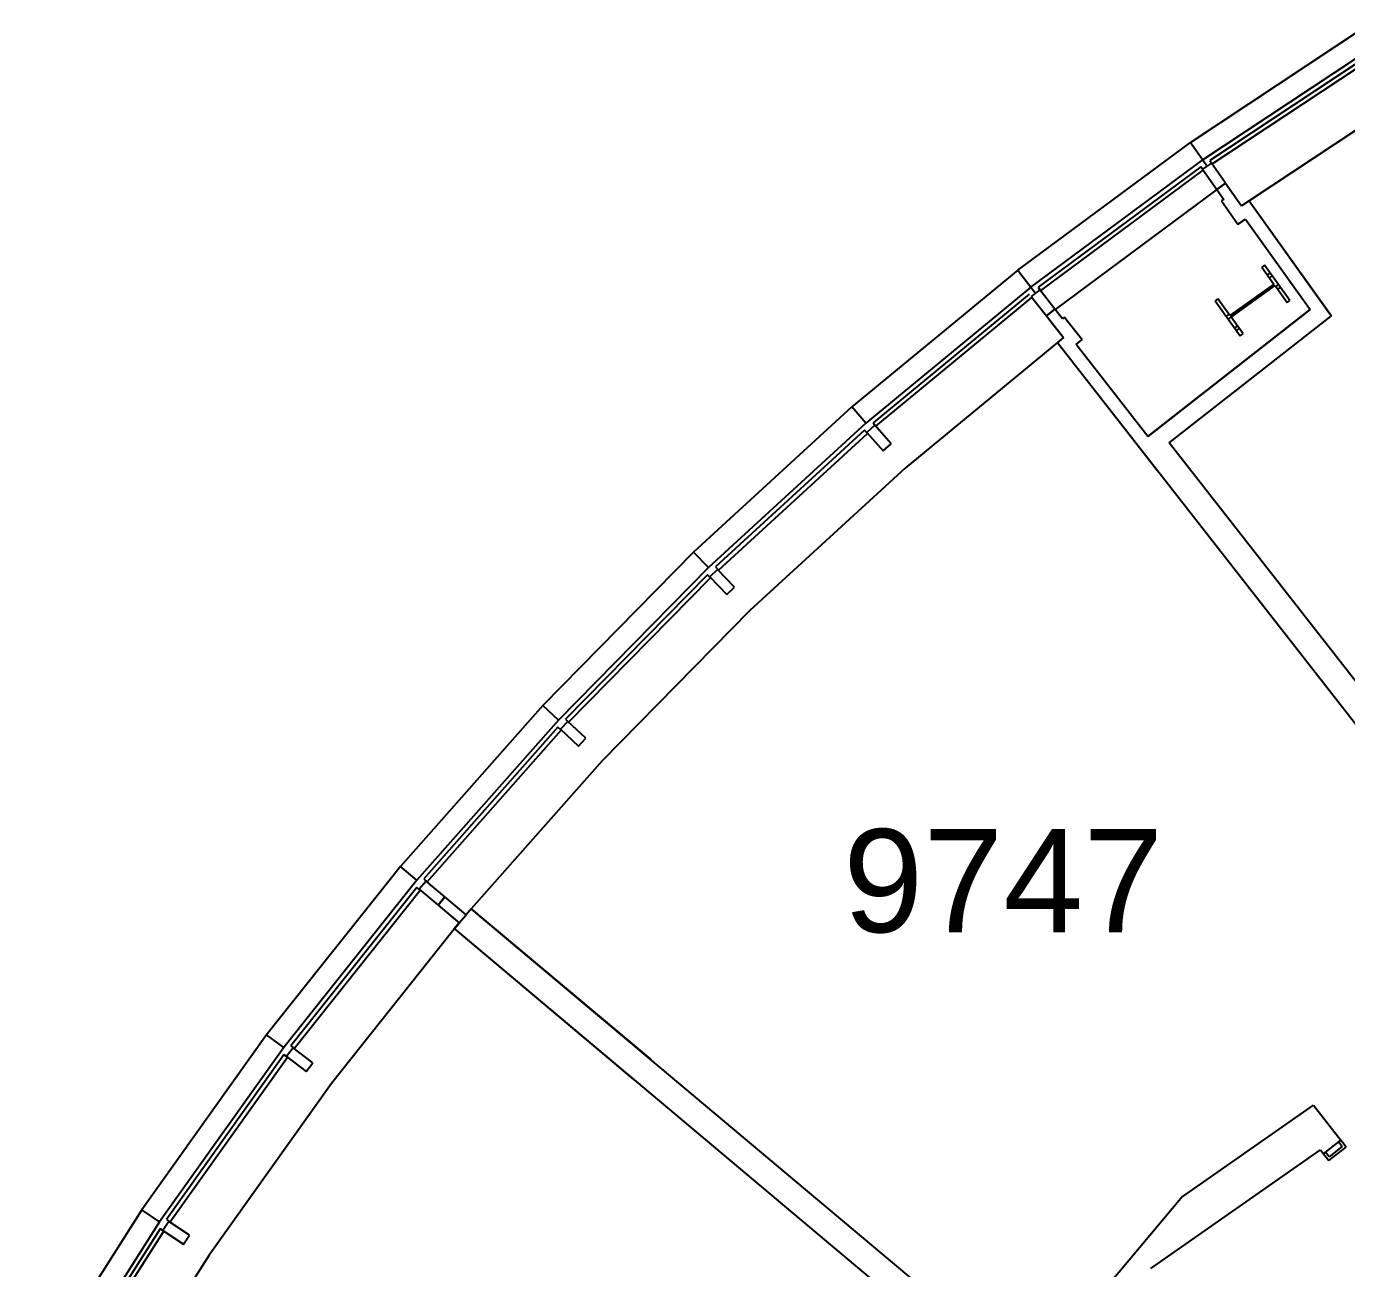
# Model space of a CAD drawing. Header units: inches. Extents: x -59 to 5673, y -29 to 4299.
# Drawn here: x 76.9 to 384.5, y 3822.1 to 4111.4 of the extents above; entities that cross this region are included whole.
import ezdxf

# ---------------------------------------------------------------- set-up
doc = ezdxf.new("R2010")
doc.units = ezdxf.units.IN
doc.header["$LTSCALE"] = 96
doc.header["$MEASUREMENT"] = 0
for name, color, linetype in [('A-ANNO-ROOM', 4, 'Continuous'), ('A-COLS', 5, 'Continuous'), ('A-DOOR', 2, 'Continuous'), ('A-GLAZ', 2, 'Continuous'), ('A-WALL-FULL', 6, 'Continuous')]:
    doc.layers.add(name, color=color, linetype=linetype)
doc.layers.add('AE-108$0$A-WALL-PATT', color=8, linetype='Continuous', lineweight=9)
doc.styles.add('ARIAL', font='arial.ttf')

msp = doc.modelspace()

# ---------------------------------------------------------------- hatches: boundary and pattern name
at = {"layer": 'A-COLS'}
h = msp.add_hatch(dxfattribs=at)
h.set_pattern_fill('FP_181', color=256, angle=125.58, style=0, pattern_type=2)
h.set_pattern_definition([(45, (-0.0003, -1.105), (-9.503515, 9.503515), []), (45, (0.0004, 13.295), (-9.503515, 9.503515), [])])
h.paths.add_polyline_path([(361.07, 4037.57), (361.65, 4037.98), (357.55, 4043.71), (367.8, 4051.04), (371.89, 4045.31), (372.47, 4045.73), (364.02, 4057.54), (363.45, 4057.12), (367.54, 4051.4), (357.3, 4044.07), (353.2, 4049.79), (352.62, 4049.38), (357.87, 4042.04)], flags=0)
at = {"layer": 'AE-108$0$A-WALL-PATT', "lineweight": 9}
h = msp.add_hatch(dxfattribs=at)
h.set_pattern_fill('FP_1', color=256, style=0, pattern_type=2)
h.set_pattern_definition([(0, (0, -1.105), (30.72, 7.68), [1.267, -21.773, 1.267, -21.773, -122.88]), (0, (0, -1.105), (30.72, 7.68), [-46.08, 1.267, -44.813, 1.267, -21.773, -53.76]), (0, (0, -1.105), (30.72, 7.68), [-115.2, 1.267, -14.093, 1.267, -37.133]), (120, (11.52, 2.735), (-22.011075, 22.7643), [1.267, -21.773, 1.267, -21.773, -122.88]), (120, (11.52, 2.735), (-22.011075, 22.7643), [-46.08, 1.267, -44.813, 1.267, -21.773, -53.76]), (120, (11.52, 2.735), (-22.011075, 22.7643), [-115.2, 1.267, -14.093, 1.267, -37.133]), (240, (15.36, 18.095), (-8.708925, -30.4443), [1.267, -21.773, 1.267, -21.773, -122.88]), (240, (15.36, 18.095), (-8.708925, -30.4443), [-46.08, 1.267, -44.813, 1.267, -21.773, -53.76]), (240, (15.36, 18.095), (-8.708925, -30.4443), [-115.2, 1.267, -14.093, 1.267, -37.133])])
h.paths.add_polyline_path([(306.85, 3791.92), (307.25, 3792.4), (291.74, 3805.41), (291.34, 3804.93), (306.37, 3792.32)], flags=0)
h.paths.add_polyline_path([(276.5, 3817.39), (276.9, 3817.87), (234.19, 3853.7), (233.83, 3853.19), (276.31, 3817.55)], flags=0)
h.paths.add_polyline_path([(218.95, 3865.68), (219.35, 3866.15), (186.25, 3893.93), (185.85, 3893.45), (218.77, 3865.83)], flags=0)

# ---------------------------------------------------------------- linework, layer by layer
at = {"layer": 'A-COLS'}
for p, q in [((365.38, 4055.77), (364.74, 4055.31)), ((364.74, 4055.31), (367.54, 4051.4)), ((371.24, 4047.58), (365.38, 4055.77)), ((366.08, 4053.44), (366.64, 4054.01)), ((367.54, 4051.4), (357.29, 4044.07)), ((367.54, 4051.4), (357.3, 4044.07)), ((357.55, 4043.7), (367.8, 4051.04)), ((357.55, 4043.71), (367.8, 4051.04)), ((367.8, 4051.04), (370.6, 4047.12)), ((368, 4050.76), (368.56, 4051.32)), ((354.49, 4047.98), (353.86, 4047.52)), ((357.29, 4044.07), (354.49, 4047.98)), ((370.6, 4047.12), (371.24, 4047.58)), ((353.86, 4047.52), (359.71, 4039.33)), ((356.49, 4043.85), (357.05, 4044.41)), ((360.35, 4039.79), (357.55, 4043.7)), ((358.41, 4041.16), (358.97, 4041.73)), ((359.71, 4039.33), (360.35, 4039.79))]:
    msp.add_line(p, q, dxfattribs=at)
at = {"layer": 'A-DOOR'}
for p, q in [((383.12, 3851.98), (382.64, 3851.61)), ((382.64, 3851.61), (383.48, 3850.52)), ((384.36, 3850.41), (383.13, 3851.99)), ((379.58, 3849.22), (379.09, 3848.84)), ((379.09, 3848.84), (380.32, 3847.26)), ((380.43, 3848.14), (379.58, 3849.22)), ((380.32, 3847.26), (384.35, 3850.41)), ((383.48, 3850.52), (380.43, 3848.14))]:
    msp.add_line(p, q, dxfattribs=at)
at = {"layer": 'A-GLAZ'}
for p, q in [((348.09, 4084.39), (388.91, 4111.41)), ((392.49, 4107.78), (350.96, 4080.3)), ((392.49, 4107.78), (350.96, 4080.3)), ((391.93, 4106.21), (352.63, 4080.2)), ((391.93, 4106.21), (352.63, 4080.2)), ((353.18, 4079.37), (392.48, 4105.38)), ((353.18, 4079.37), (392.48, 4105.38)), ((399.85, 4096.01), (361.75, 4070.8)), ((399.85, 4096.01), (361.75, 4070.8)), ((307.85, 4054.61), (348.09, 4084.39)), ((348.09, 4084.39), (350.96, 4080.3)), ((310.93, 4050.67), (350.96, 4080.3)), ((310.93, 4050.67), (350.96, 4080.3)), ((350.48, 4078.7), (312.6, 4050.66)), ((350.48, 4078.7), (312.6, 4050.66)), ((351.08, 4077.9), (350.48, 4078.7)), ((351.08, 4077.9), (350.48, 4078.7)), ((350.96, 4080.3), (351.97, 4078.86)), ((350.96, 4080.3), (351.97, 4078.86)), ((352.63, 4080.2), (353.18, 4079.37)), ((352.63, 4080.2), (353.18, 4079.37)), ((313.19, 4049.86), (351.08, 4077.9)), ((313.19, 4049.86), (351.08, 4077.9)), ((354.26, 4073.41), (316.55, 4045.51)), ((354.26, 4073.41), (316.55, 4045.51)), ((307.85, 4054.61), (269.22, 4022.77)), ((307.85, 4054.61), (310.93, 4050.67)), ((310.93, 4050.67), (272.5, 4019)), ((310.93, 4050.67), (312.01, 4049.29)), ((310.93, 4050.67), (312.01, 4049.29)), ((312.6, 4050.66), (313.19, 4049.86)), ((312.6, 4050.66), (313.19, 4049.86)), ((310.53, 4049.05), (274.17, 4019.07)), ((274.8, 4018.3), (311.17, 4048.28)), ((317.11, 4037.79), (281.61, 4008.52)), ((269.22, 4022.77), (232.31, 3988.95)), ((272.5, 4019), (269.22, 4022.77)), ((272.5, 4019), (235.78, 3985.35)), ((272.19, 4017.36), (237.44, 3985.52)), ((272.87, 4016.62), (272.19, 4017.36)), ((274.17, 4019.07), (274.8, 4018.3)), ((238.12, 3984.78), (272.87, 4016.62)), ((281.61, 4008.52), (245.42, 3975.37)), ((232.31, 3988.95), (197.22, 3953.24)), ((235.78, 3985.35), (232.31, 3988.95)), ((235.78, 3985.35), (200.88, 3949.83)), ((235.56, 3983.7), (202.52, 3950.08)), ((203.24, 3949.38), (236.27, 3983)), ((236.27, 3983), (235.56, 3983.7)), ((237.44, 3985.52), (238.12, 3984.78)), ((245.42, 3975.37), (211.03, 3940.36)), ((197.22, 3953.24), (164.05, 3915.74)), ((200.88, 3949.83), (197.22, 3953.24)), ((200.88, 3949.83), (167.87, 3912.53)), ((202.52, 3950.08), (203.24, 3949.38)), ((200.74, 3948.17), (169.51, 3912.87)), ((170.26, 3912.2), (201.49, 3947.51)), ((201.49, 3947.51), (200.74, 3948.17)), ((211.03, 3940.36), (179.34, 3904.54)), ((164.05, 3915.74), (132.88, 3876.56)), ((167.87, 3912.53), (164.05, 3915.74)), ((167.87, 3912.53), (136.87, 3873.56)), ((169.51, 3912.87), (170.26, 3912.2)), ((167.83, 3910.86), (138.49, 3873.98)), ((139.27, 3873.36), (168.61, 3910.24)), ((168.61, 3910.24), (167.83, 3910.86)), ((180.54, 3905.9), (179.34, 3904.54)), ((177.73, 3902.63), (147.96, 3865.2)), ((177.73, 3902.63), (176.6, 3901.21)), ((132.88, 3876.56), (103.81, 3835.81)), ((136.87, 3873.56), (132.88, 3876.56)), ((136.87, 3873.56), (107.95, 3833.01)), ((138.49, 3873.98), (139.27, 3873.36)), ((136.91, 3871.89), (109.54, 3833.52)), ((110.36, 3832.94), (137.73, 3871.31)), ((137.73, 3871.31), (136.91, 3871.89)), ((147.96, 3865.2), (119.46, 3825.25)), ((103.81, 3835.81), (76.91, 3793.58)), ((107.95, 3833.01), (103.81, 3835.81)), ((107.95, 3833.01), (81.19, 3791.01)), ((109.54, 3833.52), (110.36, 3832.94)), ((108.08, 3831.35), (82.76, 3791.6)), ((83.6, 3791.06), (108.92, 3830.81)), ((108.92, 3830.81), (108.08, 3831.35)), ((119.46, 3825.25), (93.09, 3783.86))]:
    msp.add_line(p, q, dxfattribs=at)
at = {"layer": 'A-GLAZ', "extrusion": (0, 0, -1)}
for p, q in [((352.99, 4079.58), (350.94, 4078.15)), ((352.99, 4079.58), (350.94, 4078.15)), ((356.29, 4074.87), (352.99, 4079.58)), ((356.29, 4074.87), (352.99, 4079.58)), ((350.94, 4078.15), (354.24, 4073.44)), ((350.94, 4078.15), (354.24, 4073.44)), ((354.24, 4073.44), (356.29, 4074.87)), ((354.24, 4073.44), (356.29, 4074.87)), ((312.99, 4050.06), (311.02, 4048.53)), ((312.99, 4050.06), (311.02, 4048.53)), ((311.02, 4048.53), (314.56, 4043.99)), ((311.02, 4048.53), (314.56, 4043.99)), ((316.53, 4045.53), (312.99, 4050.06)), ((316.53, 4045.53), (312.99, 4050.06)), ((314.56, 4043.99), (316.53, 4045.53)), ((314.56, 4043.99), (316.53, 4045.53)), ((274.59, 4018.5), (272.71, 4016.86)), ((272.71, 4016.86), (276.48, 4012.52)), ((278.36, 4014.16), (274.59, 4018.5)), ((276.48, 4012.52), (278.36, 4014.16)), ((237.9, 3984.96), (236.1, 3983.22)), ((236.1, 3983.22), (240.09, 3979.09)), ((241.89, 3980.82), (237.9, 3984.96)), ((240.09, 3979.09), (241.89, 3980.82)), ((203.01, 3949.55), (201.3, 3947.72)), ((207.21, 3945.63), (203.01, 3949.55)), ((201.3, 3947.72), (205.51, 3943.8)), ((205.51, 3943.8), (207.21, 3945.63)), ((170.02, 3912.36), (168.41, 3910.45)), ((174.42, 3908.67), (170.02, 3912.36)), ((168.41, 3910.45), (172.82, 3906.75)), ((172.82, 3906.75), (174.42, 3908.67)), ((172.82, 3906.75), (174.42, 3908.67)), ((139.02, 3873.5), (137.52, 3871.5)), ((143.62, 3870.04), (139.02, 3873.5)), ((137.52, 3871.5), (142.11, 3868.04)), ((142.11, 3868.04), (143.62, 3870.04)), ((110.1, 3833.07), (108.71, 3831)), ((114.87, 3829.85), (110.1, 3833.07)), ((108.71, 3831), (113.47, 3827.78)), ((113.47, 3827.78), (114.87, 3829.85))]:
    msp.add_line(p, q, dxfattribs=at)
at = {"layer": 'A-WALL-FULL'}
for p, q in [((356.29, 4074.87), (354.24, 4073.44)), ((356.29, 4074.87), (354.24, 4073.44)), ((354.24, 4073.44), (355.87, 4071.11)), ((356.29, 4074.87), (359.97, 4069.62)), ((356.29, 4074.87), (359.97, 4069.62)), ((355.87, 4071.11), (355.35, 4070.76)), ((355.35, 4070.76), (359.15, 4065.33)), ((355.35, 4070.76), (359.15, 4065.33)), ((361.75, 4070.8), (359.97, 4069.62)), ((361.75, 4070.8), (359.97, 4069.62)), ((361.75, 4070.8), (380.58, 4044.48)), ((361.75, 4070.8), (380.94, 4043.97)), ((359.15, 4065.33), (360.96, 4066.53)), ((359.15, 4065.33), (360.96, 4066.53)), ((360.96, 4066.53), (376, 4045.5)), ((360.96, 4066.53), (376, 4045.5)), ((316.53, 4045.53), (314.56, 4043.99)), ((316.53, 4045.53), (314.56, 4043.99)), ((318.28, 4043.29), (316.53, 4045.53)), ((338.15, 4015.93), (376, 4045.5)), ((376, 4045.5), (338.15, 4015.93)), ((314.56, 4043.99), (316.35, 4041.7)), ((314.56, 4043.99), (318.51, 4038.94)), ((316.35, 4041.7), (318.51, 4038.94)), ((318.77, 4043.69), (318.28, 4043.29)), ((318.77, 4043.69), (322.85, 4038.47)), ((318.77, 4043.69), (322.85, 4038.47)), ((343.13, 4014.43), (380.94, 4043.97)), ((357.32, 4025.51), (378.48, 4042.04)), ((318.51, 4038.94), (317.11, 4037.79)), ((318.51, 4038.94), (317.11, 4037.79)), ((321.45, 4037.31), (322.85, 4038.47)), ((321.45, 4037.31), (322.85, 4038.47)), ((317.11, 4037.79), (335.69, 4014.01)), ((317.11, 4037.79), (480.4, 3828.79)), ((338.15, 4015.93), (321.45, 4037.31)), ((338.15, 4015.93), (321.45, 4037.31)), ((335.69, 4014.01), (340.28, 4008.13)), ((485.22, 3832.56), (343.13, 4014.43)), ((174.42, 3908.67), (172.82, 3906.75)), ((174.42, 3908.67), (172.82, 3906.75)), ((172.82, 3906.75), (177.75, 3902.61)), ((172.82, 3906.75), (177.78, 3902.58)), ((179.36, 3904.52), (174.42, 3908.67)), ((179.39, 3904.5), (174.42, 3908.67)), ((177.75, 3902.61), (179.36, 3904.52)), ((180.56, 3905.89), (179.39, 3904.5)), ((189.79, 3898.14), (180.56, 3905.89)), ((180.62, 3905.83), (222.31, 3870.85)), ((177.78, 3902.58), (176.62, 3901.2)), ((176.62, 3901.2), (185.85, 3893.45)), ((176.69, 3901.14), (218.38, 3866.16)), ((310.79, 3796.61), (189.79, 3898.14)), ((185.85, 3893.45), (306.85, 3791.92)), ((376.7, 3860.19), (346.25, 3838.86)), ((376.73, 3860.18), (383.13, 3851.99)), ((379.09, 3848.84), (383.12, 3851.98)), ((338.88, 3822.1), (378.37, 3849.76)), ((378.37, 3849.76), (379.09, 3848.84)), ((346.25, 3838.86), (310.79, 3796.61))]:
    msp.add_line(p, q, dxfattribs=at)

# ---------------------------------------------------------------- texts
at = {"layer": 'A-ANNO-ROOM', "style": 'ARIAL'}
msp.add_text('9747', height=24, dxfattribs=at).set_placement((267.2, 3900.45))

doc.saveas('drawing.dxf')
